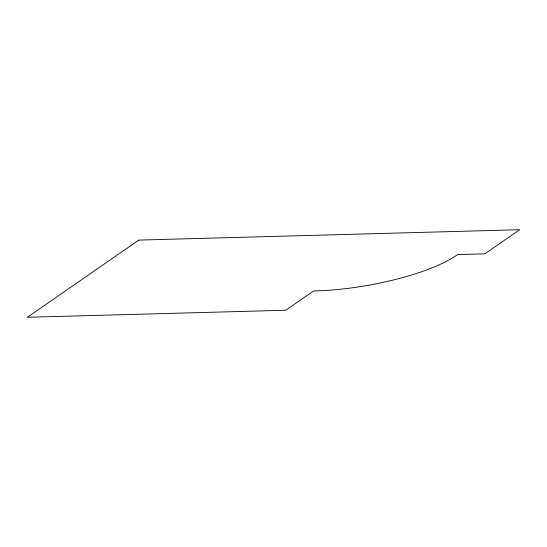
<?xml version="1.0" encoding="UTF-8"?>
<svg xmlns="http://www.w3.org/2000/svg" width="547" height="547" viewBox="0 0 547 547"><rect width="100%" height="100%" fill="white"/><g stroke="black" fill="none" stroke-linecap="round" stroke-linejoin="round"><path stroke-width="0.82" d="M138.829 240.092L27.35 317.281L285.76 310.245L313.636 290.942A105.981 27.788 -10.1 0 0 457.613 254.581L484.813 253.842L519.65 229.719L138.829 240.092"/></g></svg>
